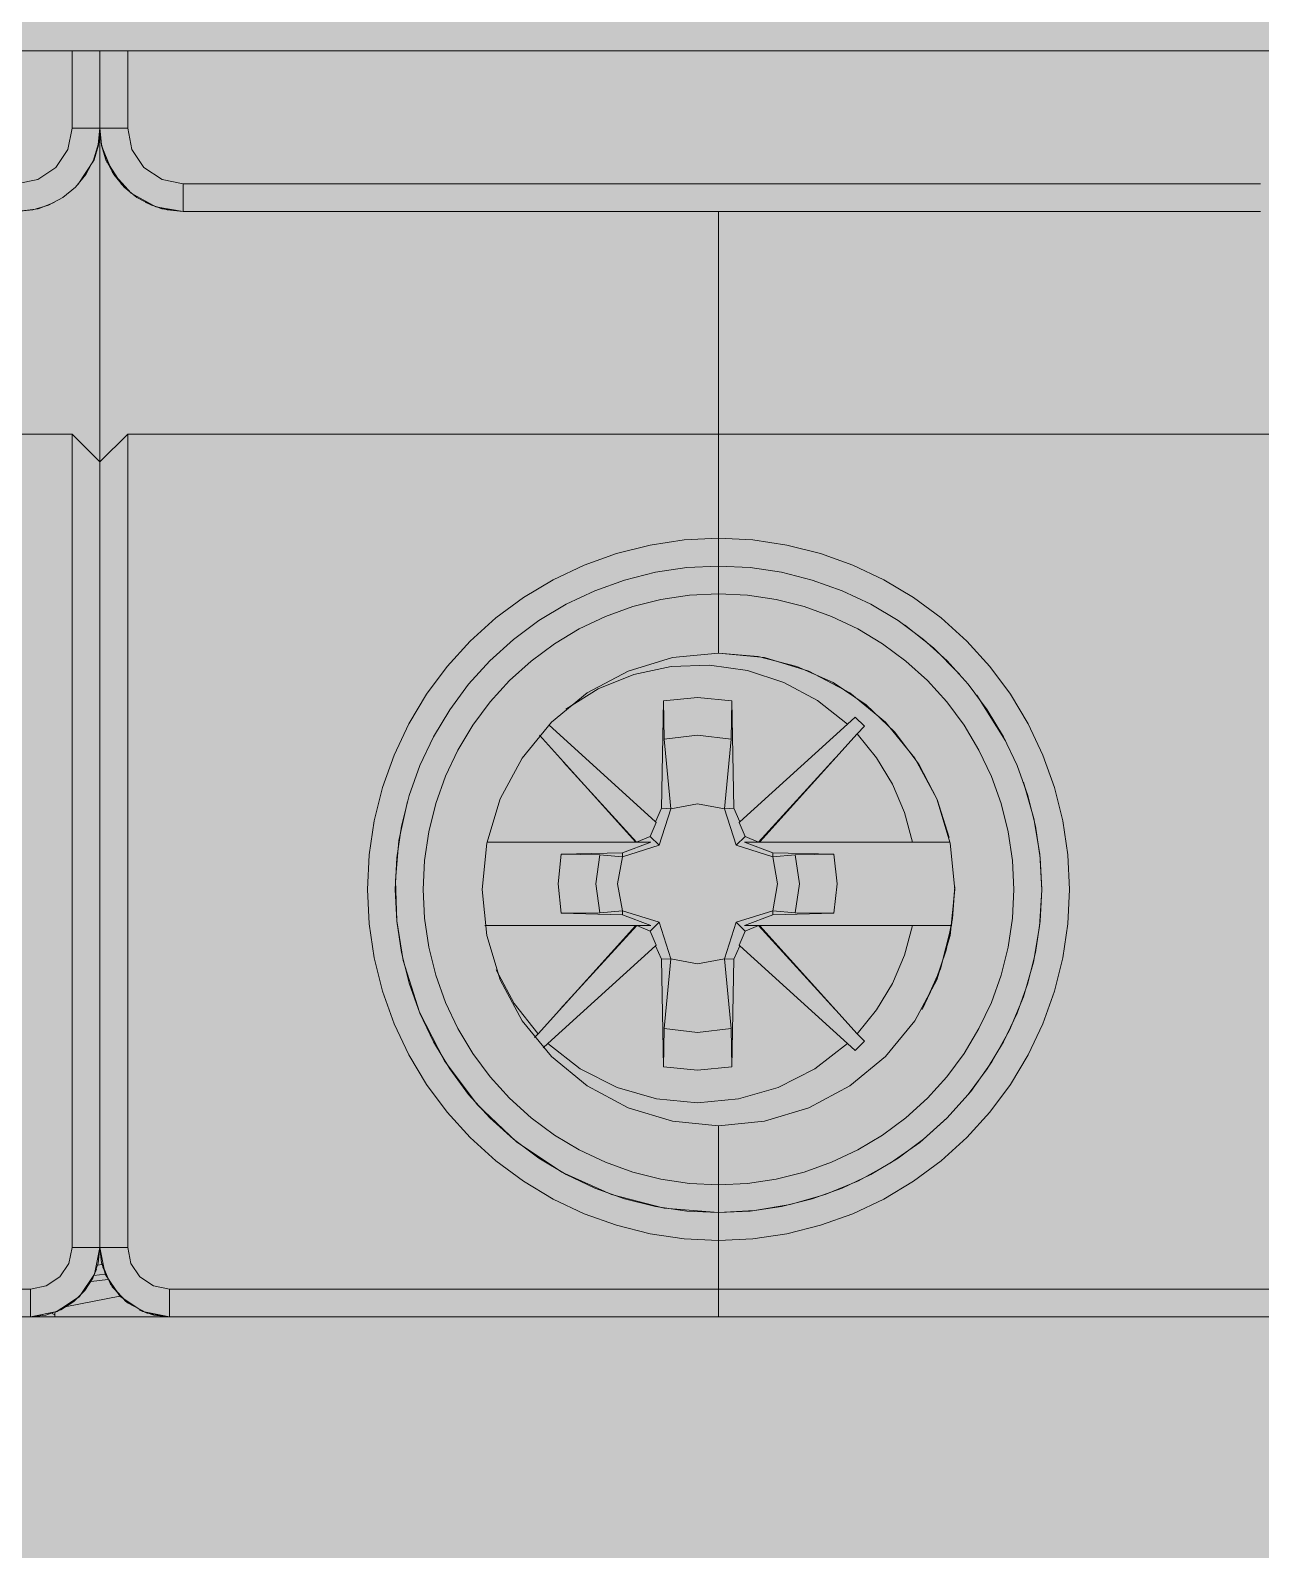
# Model space of a CAD drawing. Header units: millimetres. Extents: x 0 to 418, y -44 to 411.
# Drawn here: x 300.6 to 318.3, y 148.1 to 169.96 of the extents above; entities that cross this region are included whole.
import ezdxf
from ezdxf.enums import TextEntityAlignment as Align

# ---------------------------------------------------------------- set-up
doc = ezdxf.new("R2010")
doc.units = ezdxf.units.MM
for name, color, linetype, lineweight, true_color in [('BODY', 7, 'Continuous', 5, 0xf0f1eb), ('DETAILS', 7, 'Continuous', 5, 0x2f373d), ('LEVERS', 7, 'Continuous', 5, 0x2b7ac1), ('MARKING', 7, 'Continuous', 5, 0x2f373d), ('TERMINALS', 7, 'Continuous', 5, 0xa4adb6)]:
    doc.layers.add(name, color=color, linetype=linetype, lineweight=lineweight, true_color=true_color)
doc.layers.add('PARAMETERS', color=7, linetype='Continuous', plot=False)
doc.styles.add('BLOCK_ARIAL', font='arial.ttf')

# ---------------------------------------------------------------- blocks, each defined once
blk = doc.blocks.new('DA_4P_135')
at = {"layer": 'BODY', "true_color": 0xf0f1eb}
h = blk.add_hatch(color=7, dxfattribs=at)
h.paths.add_polyline_path([(0.9, 15.52), (0.735, 15.625), (0.651, 15.726), (0.61, 15.77), (0.53, 15.95), (0.5, 16.14), (0.5, 16.145), (0.5, 16.15), (0.5, 16.57), (0.5, 16.575), (0.5, 16.734), (0.49, 16.74), (0.442, 16.815), (0.38, 16.88), (0.373, 16.894), (0.35, 16.92), (0.307, 17.023), (0.287, 17.052), (0.275, 17.07), (0.268, 17.105), (0.258, 17.132), (0.244, 17.162), (0.22, 17.23), (0.264, 17.124), (0.261, 17.141), (0.2, 17.45), (0.2, 28.75), (0.2, 33.54), (0.2, 33.55), (0.2, 35.05), (0.2, 39.29), (0.2, 39.43), (0.2, 39.44), (0.2, 39.49), (0.2, 43.2), (0.2, 43.44), (0.2, 44.12), (0.2, 44.125), (0.2, 46.35), (0.2, 48.58), (0.2, 49.26), (0.2, 49.44), (0.2, 49.5), (0.2, 52.81), (0.2, 52.82), (0.2, 53.26), (0.2, 74.65), (0.2, 76.15), (0.205, 76.211), (0.2, 76.16), (0.2, 80.95), (0.2, 92.25), (0.275, 92.635), (0.385, 92.795), (0.49, 92.96), (0.5, 92.966), (0.5, 93.125), (0.5, 93.13), (0.5, 93.55), (0.5, 93.555), (0.5, 93.56), (0.51, 93.605), (0.555, 93.82), (0.705, 94.045), (0.708, 94.047), (0.71, 94.05), (0.93, 94.2), (1.2, 94.25), (9.1, 94.25), (17.1, 94.25), (17.37, 94.2), (17.59, 94.05), (17.592, 94.047), (17.595, 94.045), (17.63, 93.992), (17.75, 93.82), (17.8, 93.56), (17.8, 93.555), (17.8, 93.55), (17.8, 93.13), (17.8, 93.125), (17.8, 92.966), (17.81, 92.96), (17.915, 92.795), (18.025, 92.635), (18.1, 92.25), (18.175, 92.635), (18.285, 92.795), (18.39, 92.96), (18.4, 92.966), (18.4, 93.125), (18.4, 93.13), (18.4, 93.55), (18.4, 93.61), (18.47, 93.86), (18.63, 94.07), (18.713, 94.119), (18.845, 94.205), (19.1, 94.25), (27, 94.25), (35, 94.25), (35.255, 94.205), (35.43, 94.094), (35.47, 94.07), (35.473, 94.066), (35.475, 94.065), (35.63, 93.86), (35.7, 93.61), (35.7, 93.55), (35.7, 93.13), (35.7, 93.125), (35.7, 92.966), (35.71, 92.96), (35.815, 92.795), (35.925, 92.635), (36, 92.25), (36.075, 92.635), (36.185, 92.795), (36.29, 92.96), (36.3, 92.966), (36.3, 93.125), (36.3, 93.13), (36.3, 93.55), (36.3, 93.61), (36.37, 93.86), (36.53, 94.07), (36.613, 94.119), (36.745, 94.205), (37, 94.25), (44.9, 94.25), (52.9, 94.25), (53.155, 94.2), (53.285, 94.12), (53.37, 94.07), (53.373, 94.066), (53.375, 94.065), (53.53, 93.86), (53.6, 93.61), (53.6, 93.55), (53.6, 93.13), (53.6, 93.125), (53.6, 92.966), (53.61, 92.96), (53.715, 92.795), (53.825, 92.635), (53.9, 92.25), (53.975, 92.635), (54.085, 92.795), (54.19, 92.96), (54.2, 92.966), (54.2, 93.125), (54.2, 93.13), (54.2, 93.55), (54.2, 93.61), (54.27, 93.86), (54.43, 94.07), (54.565, 94.15), (54.645, 94.2), (54.9, 94.25), (62.8, 94.25), (70.8, 94.25), (71.055, 94.2), (71.185, 94.12), (71.27, 94.07), (71.273, 94.066), (71.275, 94.065), (71.43, 93.86), (71.5, 93.61), (71.5, 93.55), (71.5, 93.13), (71.5, 93.125), (71.5, 92.966), (71.51, 92.96), (71.642, 92.753), (71.725, 92.63), (71.8, 92.25), (71.875, 92.63), (71.958, 92.753), (72.09, 92.96), (72.1, 92.966), (72.1, 93.125), (72.1, 93.13), (72.1, 93.55), (72.1, 93.555), (72.1, 93.56), (72.11, 93.605), (72.155, 93.82), (72.305, 94.045), (72.308, 94.047), (72.31, 94.05), (72.53, 94.2), (72.8, 94.25), (83.2, 94.25), (99.8, 94.25), (113.3, 94.25), (126.8, 94.25), (133.8, 94.25), (134.055, 94.2), (134.275, 94.065), (134.382, 93.92), (134.43, 93.86), (134.5, 93.61), (134.5, 93.605), (134.5, 93.55), (134.5, 93.13), (134.5, 93.125), (134.5, 92.966), (134.51, 92.96), (134.642, 92.753), (134.684, 92.691), (134.725, 92.63), (134.729, 92.609), (134.745, 92.58), (134.8, 92.25), (134.8, 91.055), (134.8, 91.05), (134.8, 91), (134.8, 90.995), (134.8, 90.845), (134.8, 90.84), (134.8, 90.35), (134.8, 85.28), (134.8, 85.18), (134.8, 85.11), (134.8, 83.51), (134.8, 81.99), (134.8, 81.82), (134.8, 81.815), (134.8, 81.75), (134.8, 81.05), (134.8, 80.8), (134.8, 80.765), (134.8, 80.76), (134.8, 80.69), (134.8, 80.665), (134.8, 80.66), (134.8, 80.62), (134.8, 80.615), (134.8, 80.365), (134.8, 80.36), (134.8, 80.28), (134.8, 80.27), (134.8, 80.25), (134.8, 80.22), (134.8, 80.14), (134.8, 80.135), (134.8, 79.81), (134.8, 78.905), (134.8, 78.9), (134.8, 78.75), (134.8, 78.35), (134.8, 76.195), (134.8, 76.19), (134.8, 76.155), (134.8, 76.15), (134.8, 72.85), (134.8, 72.25), (134.8, 72.245), (134.8, 69.85), (134.8, 68.79), (134.8, 68.465), (134.8, 68.46), (134.8, 68.38), (134.8, 68.35), (134.8, 40.11), (134.8, 40.105), (134.8, 39.18), (134.8, 38.85), (134.8, 38.41), (134.8, 37.35), (134.8, 34.36), (134.8, 34.355), (134.8, 34.35), (134.8, 33.925), (134.8, 33.92), (134.8, 33.55), (134.8, 33.545), (134.8, 33.54), (134.8, 33.51), (134.8, 32.72), (134.8, 31.35), (134.8, 30.95), (134.8, 30.8), (134.8, 30.795), (134.8, 29.89), (134.8, 29.45), (134.8, 29.43), (134.8, 29.085), (134.8, 29.08), (134.8, 29.01), (134.8, 28.9), (134.8, 28.65), (134.8, 27.95), (134.8, 26.19), (134.8, 19.35), (134.8, 18.855), (134.8, 18.85), (134.8, 18.705), (134.8, 18.7), (134.8, 18.65), (134.8, 18.645), (134.8, 17.45), (134.8, 16.55), (134.8, 8.25), (134.76, 8.06), (134.655, 7.895), (134.49, 7.785), (134.3, 7.75), (133.3, 7.75), (133.12, 7.78), (133.113, 7.784), (133.11, 7.785), (133.08, 7.805), (132.96, 7.88), (132.953, 7.89), (132.945, 7.895), (132.922, 7.932), (132.845, 8.035), (132.8, 8.25), (132.8, 14.39), (132.64, 14.24), (132.46, 14.14), (132.26, 14.07), (132.05, 14.05), (122.55, 14.05), (122.165, 14.125), (121.935, 14.28), (121.84, 14.34), (121.762, 14.463), (121.625, 14.665), (121.55, 15.05), (121.55, 15.441), (121.32, 15.4), (121.08, 15.25), (120.9, 15.03), (120.81, 14.76), (120.8, 14.67), (120.8, 14.65), (120.8, 9.75), (120.8, 9.745), (120.8, 8.25), (120.77, 8.08), (120.761, 8.065), (120.76, 8.06), (120.655, 7.895), (120.518, 7.808), (120.49, 7.79), (120.3, 7.75), (119.8, 7.75), (119.62, 7.78), (119.46, 7.88), (119.452, 7.89), (119.445, 7.895), (119.422, 7.932), (119.345, 8.035), (119.3, 8.25), (119.3, 14.65), (119.3, 14.655), (119.3, 14.67), (119.29, 14.76), (119.2, 15.03), (119.02, 15.25), (118.78, 15.4), (118.5, 15.45), (113.3, 15.45), (108.1, 15.45), (107.82, 15.4), (107.58, 15.25), (107.4, 15.03), (107.31, 14.76), (107.3, 14.67), (107.3, 14.65), (107.3, 9.75), (107.3, 9.745), (107.3, 8.25), (107.27, 8.08), (107.261, 8.065), (107.26, 8.06), (107.155, 7.895), (107.018, 7.808), (106.99, 7.79), (106.8, 7.75), (106.3, 7.75), (106.12, 7.78), (105.96, 7.88), (105.952, 7.89), (105.945, 7.895), (105.922, 7.932), (105.845, 8.035), (105.8, 8.25), (105.8, 14.65), (105.8, 14.655), (105.8, 14.67), (105.79, 14.76), (105.7, 15.03), (105.52, 15.25), (105.28, 15.4), (105, 15.45), (99.8, 15.45), (94.6, 15.45), (94.32, 15.4), (94.08, 15.25), (93.9, 15.03), (93.81, 14.76), (93.8, 14.67), (93.8, 14.65), (93.8, 9.75), (93.8, 9.745), (93.8, 8.25), (93.77, 8.08), (93.761, 8.065), (93.76, 8.06), (93.655, 7.895), (93.518, 7.808), (93.49, 7.79), (93.3, 7.75), (92.8, 7.75), (92.62, 7.78), (92.46, 7.88), (92.452, 7.89), (92.445, 7.895), (92.422, 7.932), (92.345, 8.035), (92.3, 8.25), (92.3, 14.65), (92.3, 14.655), (92.3, 14.67), (92.29, 14.76), (92.2, 15.03), (92.02, 15.25), (91.78, 15.4), (91.5, 15.45), (86.3, 15.45), (80.8, 15.45), (80.61, 15.41), (80.45, 15.305), (80.395, 15.225), (80.34, 15.14), (80.3, 14.95), (80.3, 6.38), (80.3, 5.25), (80.3, 2.75), (80.3, 2.745), (80.3, 1.25), (80.27, 0.98), (80.229, 0.886), (80.225, 0.865), (80.211, 0.845), (80.17, 0.75), (80.041, 0.589), (80.01, 0.54), (79.937, 0.493), (79.803, 0.408), (79.68, 0.325), (79.3, 0.25), (71.8, 0.25), (68.35, 0.25), (68.29, 0.25), (68.12, 0.25), (68.115, 0.25), (67.55, 0.25), (67.05, 0.25), (66.485, 0.25), (66.48, 0.25), (66.31, 0.25), (66.25, 0.25), (64.2, 0.25), (64.14, 0.25), (63.97, 0.25), (63.965, 0.25), (63.4, 0.25), (62.9, 0.25), (62.335, 0.25), (62.33, 0.25), (62.16, 0.25), (62.1, 0.25), (60.05, 0.25), (59.99, 0.25), (59.82, 0.25), (59.815, 0.25), (59.25, 0.25), (58.75, 0.25), (58.185, 0.25), (58.18, 0.25), (58.01, 0.25), (57.95, 0.25), (50.45, 0.25), (50.39, 0.25), (50.22, 0.25), (50.215, 0.25), (49.65, 0.25), (49.15, 0.25), (48.585, 0.25), (48.58, 0.25), (48.41, 0.25), (48.35, 0.25), (46.3, 0.25), (46.24, 0.25), (46.07, 0.25), (46.065, 0.25), (45.5, 0.25), (45, 0.25), (44.435, 0.25), (44.43, 0.25), (44.26, 0.25), (44.2, 0.25), (42.15, 0.25), (42.09, 0.25), (41.92, 0.25), (41.915, 0.25), (41.35, 0.25), (40.85, 0.25), (40.285, 0.25), (40.28, 0.25), (40.11, 0.25), (40.05, 0.25), (32.55, 0.25), (32.49, 0.25), (32.32, 0.25), (32.315, 0.25), (31.75, 0.25), (31.25, 0.25), (30.685, 0.25), (30.68, 0.25), (30.51, 0.25), (30.45, 0.25), (28.4, 0.25), (28.34, 0.25), (28.17, 0.25), (28.165, 0.25), (27.6, 0.25), (27.1, 0.25), (26.535, 0.25), (26.53, 0.25), (26.36, 0.25), (26.3, 0.25), (24.25, 0.25), (24.19, 0.25), (24.02, 0.25), (24.015, 0.25), (23.45, 0.25), (22.95, 0.25), (22.385, 0.25), (22.38, 0.25), (22.21, 0.25), (22.15, 0.25), (20.94, 0.25), (15.86, 0.25), (15.855, 0.25), (14.65, 0.25), (14.59, 0.25), (14.42, 0.25), (14.415, 0.25), (13.85, 0.25), (13.35, 0.25), (12.785, 0.25), (12.78, 0.25), (12.61, 0.25), (12.55, 0.25), (10.5, 0.25), (10.44, 0.25), (10.27, 0.25), (10.265, 0.25), (9.7, 0.25), (9.2, 0.25), (8.635, 0.25), (8.63, 0.25), (8.46, 0.25), (8.4, 0.25), (6.35, 0.25), (6.29, 0.25), (6.12, 0.25), (6.115, 0.25), (5.55, 0.25), (5.05, 0.25), (4.485, 0.25), (4.48, 0.25), (4.31, 0.25), (4.25, 0.25), (1.6, 0.25), (1.215, 0.325), (1.055, 0.435), (0.89, 0.54), (0.758, 0.747), (0.675, 0.87), (0.6, 1.25), (0.6, 13.45), (0.9, 13.45)])
h.paths.add_polyline_path([(0.285, 76.605), (0.225, 76.4), (0.224, 76.395), (0.29, 76.61), (0.298, 76.625)], flags=0)
at = {"layer": 'LEVERS'}
blk.add_hatch(color=256, dxfattribs=at).paths.add_polyline_path([(1.4, 32.75), (1.095, 32.81), (0.835, 32.985), (0.66, 33.245), (0.6, 33.55), (0.6, 39.29), (0.6, 39.715), (0.6, 39.845), (0.6, 39.89), (0.6, 40.115), (0.66, 39.955), (0.8, 39.89), (1.2, 39.89), (2.2, 39.89), (2.2, 39.29), (2.2, 38.485), (2.2, 38.28), (2.2, 37.18), (2.2, 36.85), (2.2, 35.57), (2.2, 35.115), (2.2, 34.955), (2.495, 34.66), (2.495, 34.71), (2.495, 34.86), (2.5, 35.425), (2.5, 35.805), (2.5, 35.955), (2.5, 37.41), (2.5, 41.51), (2.2, 41.245), (2.2, 41.325), (2.2, 41.77), (2.2, 42.425), (2.2, 42.715), (2.2, 42.72), (2.23, 42.87), (2.315, 43.015), (2.45, 43.14), (2.625, 43.24), (2.8, 43.315), (2.99, 43.375), (3.2, 43.395), (3.8, 43.395), (4.1, 43.395), (4.1, 43.72), (4.1, 43.725), (4.1, 44.35), (4.335, 44.58), (13.265, 44.58), (13.5, 44.35), (13.5, 44.28), (13.5, 43.725), (13.5, 43.395), (14.1, 43.395), (14.4, 43.395), (17.5, 43.395), (17.7, 43.395), (17.8, 43.395), (18.1, 43.395), (18.4, 43.395), (18.5, 43.395), (18.7, 43.395), (21.7, 43.395), (22, 43.395), (22, 43.72), (22, 43.725), (22, 44.35), (22.235, 44.58), (31.165, 44.58), (31.4, 44.35), (31.4, 44.28), (31.4, 43.725), (31.4, 43.395), (32, 43.395), (32.3, 43.395), (35.4, 43.395), (35.6, 43.395), (35.7, 43.395), (36, 43.395), (36.3, 43.395), (36.4, 43.395), (36.6, 43.395), (39.6, 43.395), (39.9, 43.395), (39.9, 43.72), (39.9, 43.725), (39.9, 44.35), (40.135, 44.58), (49.065, 44.58), (49.3, 44.35), (49.3, 44.28), (49.3, 43.725), (49.3, 43.395), (49.9, 43.395), (50.2, 43.395), (53.3, 43.395), (53.5, 43.395), (53.6, 43.395), (53.9, 43.395), (54.2, 43.395), (54.3, 43.395), (54.5, 43.395), (57.5, 43.395), (57.8, 43.395), (57.8, 43.72), (57.8, 43.725), (57.8, 44.35), (58.035, 44.58), (66.965, 44.58), (67.2, 44.35), (67.2, 44.28), (67.2, 43.725), (67.2, 43.395), (67.8, 43.395), (68.1, 43.395), (68.5, 43.395), (68.71, 43.375), (68.9, 43.315), (69.075, 43.24), (69.25, 43.135), (69.385, 43.01), (69.47, 42.87), (69.5, 42.72), (69.5, 41.77), (69.5, 41.325), (69.5, 41.245), (69.5, 40.895), (69.5, 40.02), (71.2, 40.02), (71.2, 39.84), (71.34, 39.875), (71.4, 39.885), (71.4, 39.88), (71.4, 39.29), (71.4, 33.55), (71.34, 33.245), (71.165, 32.985), (70.905, 32.81), (70.6, 32.75), (70.6, 32.35), (62.8, 32.35), (57.8, 32.35), (55.1, 32.35), (54.865, 32.375), (54.856, 32.378), (54.79, 32.385), (54.689, 32.426), (54.64, 32.44), (54.597, 32.463), (54.435, 32.55), (54.365, 32.607), (54.35, 32.615), (54.337, 32.629), (54.25, 32.7), (54.196, 32.767), (54.1, 32.885), (54.09, 32.904), (54.08, 32.915), (54.068, 32.945), (54.013, 33.047), (54, 33.067), (53.985, 33.09), (53.925, 33.3), (53.9, 33.54), (53.9, 33.545), (53.88, 33.305), (53.815, 33.095), (53.801, 33.073), (53.7, 32.885), (53.603, 32.766), (53.55, 32.7), (53.365, 32.55), (53.203, 32.463), (53.16, 32.44), (53.111, 32.426), (53.01, 32.385), (52.944, 32.378), (52.935, 32.375), (52.7, 32.35), (44.9, 32.35), (39.9, 32.35), (37.2, 32.35), (36.965, 32.375), (36.956, 32.378), (36.89, 32.385), (36.789, 32.426), (36.74, 32.44), (36.697, 32.463), (36.535, 32.55), (36.465, 32.607), (36.45, 32.615), (36.437, 32.629), (36.35, 32.7), (36.296, 32.767), (36.2, 32.885), (36.19, 32.904), (36.18, 32.915), (36.168, 32.945), (36.113, 33.047), (36.1, 33.067), (36.085, 33.09), (36.025, 33.3), (36, 33.54), (36, 33.545), (35.98, 33.305), (35.915, 33.095), (35.901, 33.073), (35.8, 32.885), (35.703, 32.766), (35.65, 32.7), (35.465, 32.55), (35.308, 32.466), (35.26, 32.44), (35.181, 32.417), (35.11, 32.39), (35.068, 32.385), (35.035, 32.375), (34.8, 32.35), (27, 32.35), (22, 32.35), (19.3, 32.35), (19.065, 32.375), (19.032, 32.385), (18.99, 32.39), (18.919, 32.417), (18.916, 32.418), (18.905, 32.42), (18.9, 32.423), (18.84, 32.44), (18.792, 32.466), (18.635, 32.55), (18.565, 32.607), (18.55, 32.615), (18.537, 32.629), (18.45, 32.7), (18.396, 32.767), (18.3, 32.885), (18.29, 32.904), (18.28, 32.915), (18.268, 32.945), (18.213, 33.047), (18.2, 33.067), (18.185, 33.09), (18.125, 33.3), (18.1, 33.54), (18.1, 33.545), (18.08, 33.305), (18.015, 33.095), (18.001, 33.073), (17.9, 32.885), (17.803, 32.766), (17.75, 32.7), (17.565, 32.55), (17.408, 32.466), (17.36, 32.44), (17.281, 32.417), (17.21, 32.39), (17.168, 32.385), (17.135, 32.375), (16.9, 32.35), (9.1, 32.35), (4.1, 32.35), (1.4, 32.35)])
at = {"layer": 'TERMINALS', "true_color": 0xa4adb6}
blk.add_hatch(color=253, dxfattribs=at).paths.add_polyline_path([(27.618, 17.588), (27.495, 17.574), (27.371, 17.564), (27.248, 17.556), (27.124, 17.552), (27, 17.55), (26.876, 17.552), (26.752, 17.556), (26.628, 17.564), (26.505, 17.574), (26.382, 17.588), (26.259, 17.605), (26.136, 17.624), (26.015, 17.647), (25.893, 17.673), (25.773, 17.701), (25.653, 17.733), (25.534, 17.768), (25.416, 17.805), (25.298, 17.845), (25.182, 17.889), (25.067, 17.935), (24.953, 17.983), (24.841, 18.035), (24.729, 18.089), (24.619, 18.146), (24.511, 18.206), (24.404, 18.269), (24.298, 18.334), (24.194, 18.401), (24.092, 18.471), (23.991, 18.544), (23.893, 18.619), (23.796, 18.696), (23.701, 18.776), (23.608, 18.858), (23.518, 18.943), (23.429, 19.029), (23.342, 19.118), (23.258, 19.209), (23.176, 19.302), (23.096, 19.396), (23.019, 19.493), (22.944, 19.592), (22.871, 19.692), (22.801, 19.794), (22.733, 19.898), (22.668, 20.004), (22.606, 20.111), (22.546, 20.22), (22.489, 20.33), (22.435, 20.441), (22.383, 20.554), (22.334, 20.668), (22.288, 20.783), (22.245, 20.899), (22.205, 21.016), (22.167, 21.134), (22.133, 21.253), (22.101, 21.373), (22.072, 21.494), (22.047, 21.615), (22.024, 21.737), (22.004, 21.859), (21.988, 21.982), (21.974, 22.105), (21.963, 22.229), (21.956, 22.352), (21.951, 22.476), (21.95, 22.6), (21.951, 22.724), (21.956, 22.848), (21.963, 22.972), (21.974, 23.095), (21.988, 23.218), (22.004, 23.341), (22.024, 23.463), (22.047, 23.585), (22.072, 23.707), (22.101, 23.827), (22.133, 23.947), (22.167, 24.066), (22.205, 24.184), (22.245, 24.301), (22.288, 24.418), (22.334, 24.533), (22.383, 24.647), (22.435, 24.759), (22.489, 24.871), (22.546, 24.981), (22.606, 25.089), (22.668, 25.196), (22.733, 25.302), (22.801, 25.406), (22.871, 25.508), (22.944, 25.608), (23.019, 25.707), (23.096, 25.804), (23.176, 25.899), (23.258, 25.991), (23.342, 26.082), (23.429, 26.171), (23.518, 26.258), (23.608, 26.342), (23.701, 26.424), (23.796, 26.504), (23.893, 26.581), (23.991, 26.656), (24.092, 26.729), (24.194, 26.799), (24.298, 26.867), (24.404, 26.932), (24.404, 26.932), (24.404, 26.932), (24.511, 26.994), (24.619, 27.054), (24.729, 27.111), (24.841, 27.165), (24.953, 27.217), (25.067, 27.266), (25.182, 27.312), (25.298, 27.355), (25.416, 27.395), (25.534, 27.433), (25.653, 27.467), (25.773, 27.499), (25.893, 27.527), (26.015, 27.553), (26.136, 27.576), (26.259, 27.595), (26.382, 27.612), (26.505, 27.626), (26.628, 27.636), (26.752, 27.644), (26.876, 27.649), (27, 27.65), (27.124, 27.649), (27.248, 27.644), (27.371, 27.636), (27.495, 27.626), (27.618, 27.612), (27.741, 27.595), (27.863, 27.576), (27.985, 27.553), (28.106, 27.527), (28.227, 27.499), (28.347, 27.467), (28.466, 27.433), (28.584, 27.395), (28.701, 27.355), (28.817, 27.312), (28.932, 27.266), (29.046, 27.217), (29.159, 27.165), (29.27, 27.111), (29.38, 27.054), (29.489, 26.994), (29.596, 26.932), (29.702, 26.867), (29.805, 26.799), (29.908, 26.729), (30.008, 26.656), (30.107, 26.581), (30.203, 26.504), (30.298, 26.424), (30.391, 26.342), (30.482, 26.258), (30.571, 26.171), (30.657, 26.082), (30.742, 25.991), (30.824, 25.899), (30.903, 25.804), (30.981, 25.707), (31.056, 25.608), (31.129, 25.508), (31.199, 25.406), (31.266, 25.302), (31.331, 25.196), (31.394, 25.089), (31.453, 24.981), (31.511, 24.871), (31.565, 24.759), (31.617, 24.647), (31.665, 24.533), (31.711, 24.418), (31.755, 24.301), (31.795, 24.184), (31.832, 24.066), (31.867, 23.947), (31.898, 23.827), (31.927, 23.707), (31.953, 23.585), (31.975, 23.463), (31.995, 23.341), (32.012, 23.218), (32.025, 23.095), (32.036, 22.972), (32.044, 22.848), (32.048, 22.724), (32.05, 22.6), (32.048, 22.476), (32.044, 22.352), (32.036, 22.229), (32.025, 22.105), (32.012, 21.982), (31.995, 21.859), (31.975, 21.737), (31.953, 21.615), (31.927, 21.494), (31.898, 21.373), (31.867, 21.253), (31.832, 21.134), (31.795, 21.016), (31.755, 20.899), (31.711, 20.783), (31.665, 20.668), (31.617, 20.554), (31.565, 20.441), (31.511, 20.33), (31.453, 20.22), (31.394, 20.111), (31.331, 20.004), (31.266, 19.898), (31.199, 19.794), (31.129, 19.692), (31.056, 19.592), (30.981, 19.493), (30.903, 19.396), (30.824, 19.302), (30.742, 19.209), (30.657, 19.118), (30.571, 19.029), (30.482, 18.943), (30.391, 18.858), (30.298, 18.776), (30.203, 18.696), (30.107, 18.619), (30.008, 18.544), (29.908, 18.471), (29.805, 18.401), (29.702, 18.334), (29.596, 18.269), (29.489, 18.206), (29.38, 18.146), (29.27, 18.089), (29.159, 18.035), (29.046, 17.983), (28.932, 17.935), (28.817, 17.889), (28.701, 17.845), (28.584, 17.805), (28.466, 17.768), (28.347, 17.733), (28.227, 17.701), (28.227, 17.701), (28.227, 17.701), (28.106, 17.673), (27.985, 17.647), (27.863, 17.624), (27.741, 17.605)])
at = {"layer": 'DETAILS', "color": 250, "linetype": 'ByBlock', "lineweight": 5, "true_color": 0x2f373d}
for p, q in [((69.199, 34.661), (2.5, 34.661)), ((17.7, 34.661), (17.7, 33.55)), ((18.1, 33.55), (18.1, 34.661)), ((18.1, 33.55), (18.1, 34.661)), ((18.5, 33.55), (18.5, 34.661)), ((17.7, 33.55), (18.1, 33.55)), ((18.1, 33.55), (18.5, 33.55)), ((18.1, 33.546), (18.1, 28.75)), ((18.1, 33.546), (18.1, 28.75)), ((34.8, 32.75), (19.3, 32.75)), ((19.3, 32.75), (19.3, 32.35)), ((19.3, 32.35), (22, 32.35)), ((19.3, 32.35), (19.3, 32.35)), ((19.3, 32.35), (22, 32.35)), ((19.3, 32.35), (19.3, 32.35)), ((19.3, 32.35), (22, 32.35)), ((19.3, 32.35), (34.8, 32.35)), ((19.8, 32.35), (19.8, 32.35)), ((27, 32.35), (22, 32.35)), ((22, 32.35), (22, 32.35)), ((22, 32.35), (22, 32.35)), ((22, 32.35), (22, 32.35)), ((22, 32.35), (22, 32.35)), ((22, 32.35), (27, 32.35)), ((22, 32.35), (22, 32.35)), ((22, 32.35), (22, 32.35)), ((27, 32.35), (27, 32.35)), ((27, 32.35), (27, 29.15)), ((27, 32.35), (27, 32.35)), ((27, 32.35), (27, 29.15)), ((34.8, 32.35), (27, 32.35)), ((27, 32.35), (27, 32.35)), ((27, 32.35), (27, 32.35)), ((34.3, 32.35), (34.3, 32.35)), ((17.7, 29.15), (9.1, 29.15)), ((17.7, 29.15), (18.1, 28.75)), ((17.7, 29.15), (17.7, 17.45)), ((18.1, 28.75), (18.5, 29.15)), ((18.5, 17.45), (18.5, 29.15)), ((18.5, 29.15), (27, 29.15)), ((27, 29.15), (27, 27.65)), ((35.6, 29.15), (27, 29.15)), ((27, 27.65), (27, 29.15)), ((18.1, 17.45), (18.1, 28.75)), ((18.1, 28.75), (18.1, 17.45)), ((27, 27.25), (27, 26.85)), ((27, 27.25), (27, 26.85)), ((27, 26), (27, 26.85)), ((27, 26), (27, 26.85)), ((26.207, 25.312), (26.18, 23.766)), ((27.22, 23.766), (27.193, 25.312)), ((26.092, 23.57), (24.557, 24.965)), ((28.857, 24.975), (27.308, 23.57)), ((24.423, 24.818), (25.804, 23.282)), ((27.595, 23.282), (28.995, 24.837)), ((28.676, 24.483), (27.577, 23.279)), ((24.77, 24.432), (25.821, 23.279)), ((26.092, 23.57), (26.18, 23.766)), ((26.312, 23.761), (26.18, 23.766)), ((27.088, 23.761), (27.22, 23.766)), ((27.22, 23.766), (27.308, 23.57)), ((26.102, 23.562), (26.017, 23.363)), ((27.298, 23.562), (27.383, 23.363)), ((25.804, 23.282), (23.669, 23.28)), ((25.82, 23.28), (23.669, 23.28)), ((25.618, 23.124), (26.025, 23.28)), ((25.821, 23.279), (25.804, 23.282)), ((26.017, 23.363), (25.821, 23.279)), ((25.954, 23.28), (25.887, 23.28)), ((26.146, 23.234), (26.017, 23.363)), ((27.253, 23.234), (27.383, 23.363)), ((27.375, 23.28), (27.781, 23.124)), ((27.429, 23.28), (27.375, 23.28)), ((27.383, 23.363), (27.577, 23.279)), ((27.526, 23.28), (27.478, 23.28)), ((27.595, 23.282), (27.577, 23.279)), ((30.331, 23.28), (27.578, 23.28)), ((29.792, 23.28), (27.595, 23.282)), ((24.738, 23.105), (25.618, 23.124)), ((25.619, 23.068), (25.618, 23.124)), ((27.781, 23.124), (27.78, 23.068)), ((27.781, 23.124), (28.661, 23.105)), ((25.619, 22.292), (25.618, 22.236)), ((27.78, 22.292), (27.781, 22.236)), ((23.64, 22.08), (25.804, 22.078)), ((23.64, 22.08), (25.822, 22.08)), ((25.804, 22.078), (24.404, 20.523)), ((25.823, 22.081), (24.723, 20.877)), ((25.618, 22.236), (24.738, 22.256)), ((26.025, 22.08), (25.618, 22.236)), ((25.804, 22.078), (25.823, 22.081)), ((25.823, 22.081), (26.017, 21.997)), ((25.873, 22.08), (25.921, 22.08)), ((25.972, 22.08), (26.025, 22.08)), ((26.146, 22.127), (26.017, 21.997)), ((27.253, 22.127), (27.383, 21.997)), ((27.781, 22.236), (27.375, 22.08)), ((27.375, 22.08), (27.427, 22.08)), ((27.577, 22.081), (27.383, 21.997)), ((27.479, 22.08), (27.526, 22.08)), ((27.577, 22.081), (28.676, 20.877)), ((27.577, 22.081), (27.595, 22.078)), ((27.578, 22.08), (29.788, 22.08)), ((27.595, 22.078), (29.792, 22.08)), ((28.995, 20.523), (27.595, 22.078)), ((28.661, 22.256), (27.781, 22.236)), ((29.792, 22.08), (30.351, 22.08)), ((26.017, 21.997), (26.102, 21.798)), ((27.383, 21.997), (27.298, 21.798)), ((24.543, 20.384), (26.092, 21.79)), ((26.18, 21.594), (26.092, 21.79)), ((27.308, 21.79), (27.22, 21.594)), ((27.308, 21.79), (28.857, 20.384)), ((22.459, 21.6), (22.459, 21.6)), ((26.312, 21.6), (26.18, 21.594)), ((26.18, 21.594), (26.207, 20.048)), ((27.088, 21.6), (27.22, 21.594)), ((27.193, 20.048), (27.22, 21.594)), ((27, 18.35), (27, 19.2)), ((27, 19.2), (27, 19.2)), ((27, 18.35), (27, 19.2)), ((25.23, 18.3), (25.23, 18.3)), ((25.23, 18.3), (25.23, 18.3)), ((27, 18.35), (27, 17.95)), ((27, 18.35), (27, 17.95)), ((27, 17.55), (27, 16.85)), ((27, 17.55), (27, 16.85)), ((17.7, 17.45), (18.1, 17.45)), ((18.1, 17.45), (18.5, 17.45)), ((17.1, 16.85), (9.1, 16.85)), ((17.1, 16.45), (17.1, 16.85)), ((27, 16.85), (19.1, 16.85)), ((19.1, 16.85), (19.1, 16.45)), ((27, 16.85), (27, 16.45)), ((35, 16.85), (27, 16.85)), ((27, 16.85), (27, 16.45)), ((71.8, 16.45), (5.6, 16.45)), ((17.45, 16.5), (17.45, 16.45)), ((19.1, 16.45), (27, 16.45)), ((35, 16.45), (27, 16.45))]:
    blk.add_line(p, q, dxfattribs=at)
for points in [[(18.1, 33.55), (18.077, 33.316), (18.008, 33.091), (17.898, 32.884), (17.748, 32.702), (17.567, 32.552), (17.359, 32.442), (17.134, 32.373), (16.9, 32.35)], [(17.7, 33.55), (17.639, 33.244), (17.466, 32.985), (17.206, 32.811), (16.9, 32.75)], [(18.1, 33.547), (18.078, 33.306), (18.016, 33.094), (17.788, 32.743)], [(19.3, 32.35), (19.066, 32.373), (18.841, 32.442), (18.633, 32.552), (18.451, 32.702), (18.302, 32.884), (18.191, 33.091), (18.123, 33.316), (18.1, 33.55)], [(18.411, 32.744), (18.185, 33.092), (18.123, 33.302), (18.1, 33.54)], [(19.3, 32.75), (18.994, 32.811), (18.734, 32.985), (18.561, 33.244), (18.5, 33.55)], [(18.129, 33.287), (18.282, 32.914), (18.55, 32.613), (18.903, 32.418), (19.3, 32.35)], [(18.129, 33.287), (18.282, 32.914), (18.55, 32.613), (18.903, 32.418), (19.3, 32.35)], [(18, 33.057), (18, 33.071)], [(18.2, 33.071), (18.2, 33.057)], [(17.444, 32.48), (17.211, 32.388), (16.9, 32.35)], [(19.3, 32.35), (18.99, 32.388), (18.757, 32.48)], [(19.4, 32.35), (19.4, 32.35)], [(19.4, 32.35), (19.4, 32.35)], [(34.3, 32.35), (34.3, 32.35)], [(34.7, 32.35), (34.7, 32.35)], [(27, 27.65), (26.505, 27.626), (26.015, 27.553), (25.534, 27.433), (25.067, 27.266), (24.619, 27.054), (24.194, 26.799), (23.796, 26.504), (23.429, 26.171), (23.096, 25.804), (22.801, 25.406), (22.546, 24.981), (22.334, 24.533), (22.167, 24.066), (22.047, 23.585), (21.974, 23.095), (21.95, 22.6), (21.974, 22.105), (22.047, 21.615), (22.167, 21.134), (22.334, 20.668), (22.546, 20.22), (22.801, 19.795), (23.096, 19.396), (23.429, 19.029), (23.796, 18.696), (24.194, 18.401), (24.619, 18.146), (25.067, 17.935), (25.534, 17.768), (26.015, 17.647), (26.505, 17.574), (27, 17.55)], [(27, 27.65), (27, 27.367), (27, 27.281), (27, 27.25)], [(27, 27.65), (27, 27.367), (27, 27.281), (27, 27.25)], [(27, 27.65), (27.495, 27.626), (27.985, 27.553), (28.466, 27.433), (28.932, 27.266), (29.38, 27.054), (29.805, 26.799), (30.203, 26.504), (30.571, 26.171), (30.904, 25.804), (31.199, 25.406), (31.453, 24.981), (31.665, 24.533), (31.832, 24.066), (31.953, 23.585), (32.025, 23.095), (32.05, 22.6), (32.025, 22.105), (31.953, 21.615), (31.832, 21.134), (31.665, 20.668), (31.453, 20.22), (31.199, 19.794), (30.903, 19.396), (30.571, 19.029), (30.203, 18.696), (29.805, 18.401), (29.38, 18.146), (28.932, 17.935), (28.466, 17.768), (27.985, 17.647), (27.495, 17.574), (27, 17.55)], [(27, 17.95), (26.544, 17.973), (26.093, 18.04), (25.65, 18.15), (25.22, 18.304), (24.808, 18.499), (24.416, 18.734), (24.05, 19.006), (23.712, 19.312), (23.405, 19.65), (23.133, 20.017), (22.899, 20.408), (22.704, 20.821), (22.55, 21.25), (22.439, 21.693), (22.372, 22.144), (22.35, 22.6), (22.372, 23.056), (22.439, 23.507), (22.55, 23.95), (22.704, 24.38), (22.899, 24.792), (23.133, 25.184), (23.405, 25.55), (23.712, 25.888), (24.05, 26.195), (24.416, 26.467), (24.808, 26.701), (25.22, 26.896), (25.65, 27.05), (26.093, 27.161), (26.544, 27.228), (27, 27.25)], [(27, 27.25), (27.456, 27.228), (27.907, 27.161), (28.35, 27.05), (28.779, 26.896), (29.192, 26.701), (29.583, 26.466), (29.95, 26.195), (30.288, 25.888), (30.594, 25.55), (30.866, 25.183), (31.101, 24.792), (31.296, 24.38), (31.45, 23.95), (31.56, 23.507), (31.627, 23.056), (31.65, 22.6), (31.627, 22.144), (31.56, 21.693), (31.45, 21.25), (31.296, 20.821), (31.101, 20.408), (30.866, 20.017), (30.594, 19.65), (30.288, 19.312), (29.95, 19.006), (29.583, 18.734), (29.192, 18.499), (28.779, 18.304), (28.35, 18.15), (27.907, 18.039), (27.456, 17.973), (27, 17.95)], [(27, 18.35), (26.583, 18.371), (26.171, 18.432), (25.766, 18.533), (25.373, 18.674), (24.996, 18.852), (24.639, 19.067), (24.304, 19.315), (23.995, 19.595), (23.715, 19.904), (23.466, 20.239), (23.252, 20.597), (23.073, 20.974), (22.933, 21.367), (22.832, 21.771), (22.77, 22.184), (22.75, 22.6), (22.77, 23.017), (22.832, 23.429), (22.933, 23.834), (23.073, 24.227), (23.252, 24.604), (23.466, 24.961), (23.715, 25.296), (23.995, 25.605), (24.304, 25.885), (24.639, 26.134), (24.996, 26.348), (25.373, 26.527), (25.766, 26.667), (26.171, 26.769), (26.583, 26.83), (27, 26.85)], [(27, 26.85), (27.416, 26.83), (27.829, 26.768), (28.234, 26.667), (28.626, 26.527), (29.003, 26.348), (29.361, 26.134), (29.696, 25.885), (30.005, 25.605), (30.285, 25.296), (30.534, 24.961), (30.748, 24.604), (30.926, 24.226), (31.067, 23.834), (31.168, 23.429), (31.229, 23.017), (31.25, 22.6), (31.229, 22.184), (31.168, 21.771), (31.067, 21.366), (30.926, 20.974), (30.748, 20.597), (30.534, 20.239), (30.285, 19.904), (30.005, 19.595), (29.696, 19.315), (29.361, 19.066), (29.003, 18.852), (28.626, 18.674), (28.233, 18.533), (27.829, 18.432), (27.416, 18.371), (27, 18.35)], [(29.674, 26.405), (30.091, 26.074), (30.468, 25.698)], [(27, 19.2), (26.336, 19.266), (25.699, 19.459), (25.111, 19.773), (24.596, 20.196), (24.173, 20.711), (23.859, 21.299), (23.665, 21.937), (23.6, 22.6), (23.665, 23.264), (23.859, 23.901), (24.173, 24.489), (24.596, 25.004), (25.111, 25.427), (25.699, 25.741), (26.337, 25.935), (27, 26)], [(27, 19.2), (26.336, 19.266), (25.699, 19.459), (25.111, 19.773), (24.596, 20.196), (24.173, 20.711), (23.859, 21.299), (23.665, 21.937), (23.6, 22.6), (23.665, 23.264), (23.859, 23.901), (24.173, 24.489), (24.596, 25.004), (25.111, 25.427), (25.699, 25.741), (26.337, 25.935), (27, 26)], [(24.802, 25.194), (25.269, 25.486), (25.78, 25.693), (26.319, 25.807), (26.869, 25.826), (27.415, 25.748), (27.939, 25.576), (28.424, 25.316), (28.857, 24.975)], [(27, 26), (27.663, 25.935), (28.301, 25.741), (28.889, 25.427), (29.404, 25.004), (29.827, 24.489), (30.141, 23.901), (30.334, 23.263), (30.4, 22.6), (30.334, 21.937), (30.141, 21.299), (29.827, 20.711), (29.404, 20.196), (28.889, 19.773), (28.301, 19.459), (27.663, 19.265), (27, 19.2)], [(27, 26), (27.571, 25.952), (28.125, 25.808), (28.648, 25.574), (29.124, 25.255), (29.539, 24.861), (29.883, 24.402), (30.144, 23.893), (30.317, 23.346)], [(27.193, 25.312), (26.7, 25.358), (26.207, 25.312)], [(30.716, 25.395), (31.13, 24.735)], [(26.216, 24.761), (26.207, 25.312)], [(27.183, 24.761), (27.193, 25.312)], [(28.966, 25.079), (28.857, 24.975)], [(29.099, 24.946), (28.967, 25.078)], [(28.995, 24.837), (29.099, 24.946)], [(27.183, 24.761), (26.7, 24.817), (26.216, 24.761)], [(26.312, 23.761), (26.216, 24.761)], [(27.088, 23.761), (27.183, 24.761)], [(28.995, 24.837), (29.275, 24.494), (29.504, 24.115), (29.677, 23.708), (29.792, 23.28)], [(24.842, 24.353), (24.841, 24.352)], [(28.559, 24.352), (28.558, 24.353)], [(31.386, 24.143), (31.536, 23.621)], [(31.404, 24.09), (31.536, 23.621)], [(22.525, 23.865), (22.403, 23.301), (22.351, 22.726), (22.372, 22.149), (22.463, 21.579)], [(26.312, 23.761), (26.7, 23.831), (27.088, 23.761)], [(26.312, 23.761), (26.146, 23.234)], [(31.536, 23.621), (31.622, 23.107), (31.65, 22.587), (31.619, 22.068), (31.531, 21.555), (31.386, 21.055), (31.185, 20.574), (30.933, 20.119), (30.631, 19.695), (30.283, 19.308), (29.895, 18.961), (29.47, 18.66), (29.014, 18.409), (28.533, 18.21), (28.033, 18.066), (27.519, 17.979), (27, 17.95)], [(27.253, 23.234), (27.088, 23.761)], [(26.102, 23.562), (26.092, 23.57)], [(27.298, 23.562), (27.308, 23.57)], [(24.273, 23.281), (24.273, 23.28)], [(26.146, 23.234), (25.619, 23.068)], [(25.804, 23.282), (25.821, 23.279)], [(25.821, 23.279), (26.025, 23.28)], [(27.78, 23.068), (27.253, 23.234)], [(27.375, 23.28), (27.577, 23.279)], [(27.577, 23.279), (27.595, 23.282)], [(29.127, 23.28), (29.127, 23.281)], [(30.331, 23.28), (29.792, 23.28)], [(24.738, 22.256), (24.693, 22.68), (24.738, 23.105)], [(24.738, 23.105), (25.294, 23.097)], [(25.294, 23.097), (25.234, 22.68), (25.294, 22.263)], [(25.294, 23.097), (25.619, 23.068)], [(25.619, 22.292), (25.549, 22.68), (25.619, 23.068)], [(28.105, 23.097), (27.78, 23.068)], [(27.78, 23.068), (27.85, 22.68), (27.78, 22.292)], [(28.661, 23.105), (28.105, 23.097)], [(28.105, 22.263), (28.166, 22.68), (28.105, 23.097)], [(28.661, 23.105), (28.707, 22.68), (28.661, 22.256)], [(30.4, 22.639), (30.366, 22.179), (30.275, 21.727), (30.128, 21.289), (29.929, 20.874)], [(30.351, 22.08), (30.4, 22.639)], [(25.294, 22.263), (25.619, 22.292)], [(25.619, 22.292), (26.146, 22.127)], [(27.253, 22.127), (27.78, 22.292)], [(27.78, 22.292), (28.105, 22.263)], [(24.273, 22.08), (24.273, 22.08)], [(25.294, 22.263), (24.738, 22.256)], [(25.823, 22.081), (25.804, 22.078)], [(26.025, 22.08), (25.823, 22.081)], [(26.146, 22.127), (26.312, 21.6)], [(27.088, 21.6), (27.253, 22.127)], [(27.577, 22.081), (27.375, 22.08)], [(27.595, 22.078), (27.577, 22.081)], [(28.105, 22.263), (28.661, 22.256)], [(29.792, 22.08), (29.677, 21.653), (29.504, 21.245), (29.275, 20.866), (28.995, 20.523)], [(29.127, 22.08), (29.127, 22.08)], [(30.351, 22.08), (29.792, 22.08)], [(30.351, 22.08), (30.192, 21.458), (29.929, 20.873)], [(26.092, 21.79), (26.102, 21.798)], [(27.308, 21.79), (27.298, 21.798)], [(27, 17.95), (26.219, 18.016), (25.461, 18.212), (24.746, 18.533), (24.095, 18.969), (23.527, 19.508), (23.057, 20.135), (22.699, 20.832), (22.463, 21.579)], [(24.403, 20.525), (24.062, 20.958), (23.803, 21.444)], [(26.216, 20.599), (26.312, 21.6)], [(27.088, 21.6), (26.7, 21.53), (26.312, 21.6)], [(27.183, 20.599), (27.088, 21.6)], [(24.841, 21.008), (24.842, 21.007)], [(28.558, 21.007), (28.559, 21.008)], [(26.207, 20.048), (26.216, 20.599)], [(26.216, 20.599), (26.7, 20.543), (27.183, 20.599)], [(27.193, 20.048), (27.183, 20.599)], [(24.351, 20.468), (24.404, 20.523)], [(24.543, 20.384), (24.477, 20.321)], [(28.857, 20.384), (28.388, 20.021), (27.86, 19.751), (27.29, 19.586), (26.7, 19.53), (26.109, 19.586), (25.54, 19.751), (25.011, 20.021), (24.543, 20.384)], [(28.857, 20.384), (28.965, 20.281)], [(29.099, 20.415), (28.965, 20.281)], [(29.099, 20.415), (28.995, 20.523)], [(26.207, 20.048), (26.7, 20.002), (27.193, 20.048)], [(27, 17.95), (27, 17.55)], [(27, 17.95), (27, 17.55)], [(17.7, 17.45), (17.654, 17.221), (17.524, 17.026), (17.329, 16.896), (17.1, 16.85)], [(18.1, 17.45), (18.024, 17.067), (17.807, 16.743), (17.482, 16.526), (17.1, 16.45)], [(17.101, 16.45), (17.483, 16.526), (17.807, 16.743), (18.024, 17.067), (18.1, 17.45)], [(18.1, 17.45), (18.074, 17.224), (17.998, 17.01), (17.885, 16.831), (17.727, 16.671), (17.537, 16.551), (17.324, 16.476), (17.101, 16.45)], [(18.1, 17.449), (18.024, 17.067), (17.808, 16.744), (17.485, 16.527), (17.104, 16.45)], [(19.1, 16.45), (18.717, 16.526), (18.393, 16.743), (18.176, 17.067), (18.1, 17.45)], [(18.1, 17.449), (18.1, 17.44)], [(18.193, 17.029), (18.125, 17.226), (18.1, 17.441)], [(18.5, 17.45), (18.545, 17.221), (18.675, 17.026), (18.87, 16.896), (19.1, 16.85)], [(18.014, 17.045), (18.177, 17.064)], [(18.05, 17.138), (18.019, 17.057)], [(18.066, 17.193), (18.13, 17.204)], [(18.124, 17.231), (18.252, 16.92), (18.475, 16.67), (18.768, 16.507), (19.099, 16.45)], [(19.099, 16.45), (18.768, 16.507), (18.475, 16.67), (18.252, 16.92), (18.124, 17.231)], [(19.095, 16.45), (18.781, 16.502), (18.499, 16.651), (18.278, 16.881), (18.14, 17.168)], [(18.212, 16.989), (17.972, 16.961)], [(17.799, 16.735), (17.472, 16.522)], [(18.387, 16.748), (17.624, 16.598)], [(17.105, 16.45), (17.107, 16.45)], [(17.114, 16.45), (17.105, 16.45)], [(17.106, 16.45), (17.107, 16.45)], [(17.106, 16.45), (17.107, 16.45)], [(17.413, 16.501), (17.45, 16.479)], [(17.454, 16.515), (17.45, 16.501)], [(19.095, 16.45), (18.874, 16.476), (18.669, 16.548)], [(19.1, 16.45), (19.1, 16.45)], [(21.6, 16.45), (21.6, 16.45)], [(22.799, 16.45), (22.798, 16.45)], [(22.799, 16.45), (22.798, 16.45)], [(31.301, 16.45), (31.301, 16.45)], [(31.301, 16.45), (31.301, 16.45)], [(32.5, 16.45), (32.5, 16.45)]]:
    blk.add_lwpolyline(points, dxfattribs=at)
at = {"layer": 'MARKING', "color": 250, "true_color": 0x2f373d, "style": 'BLOCK_ARIAL'}
for tag, p, height in [('IDN_MA', (89, 73), 2.2), ('CURVE', (2, 68.6), 3), ('IN_A', (4.5, 68.6), 3), ('LEAK_TYPE', (89, 65.8), 2.2), ('UE_V', (2, 66.1), 1.4)]:
    blk.add_attdef(tag, p, '', height=height, dxfattribs=at)
blk.add_attdef('ICN_A', text='', height=1.8, dxfattribs=at).set_placement((7.25, 57.3), align=Align.MIDDLE_CENTER)
at = {"layer": 'PARAMETERS', "color": 250, "true_color": 0x2f373d, "style": 'BLOCK_ARIAL', "flags": 1}
for tag in ['WIDTH_MM', 'STANDARD', 'UIMP_KV', 'DESCRIPTION', 'POLES', 'FREQ_HZ', 'HEIGHT_MM', 'RELEASE_TYPE', 'DEPTH_MM', 'ICS_KA', 'ID', 'IP']:
    blk.add_attdef(tag, (2, 20), '', height=0.4, dxfattribs=at)

msp = doc.modelspace()

# ---------------------------------------------------------------- block references
msp.add_blockref('DA_4P_135', (283.5, 135))

doc.saveas('drawing.dxf')
